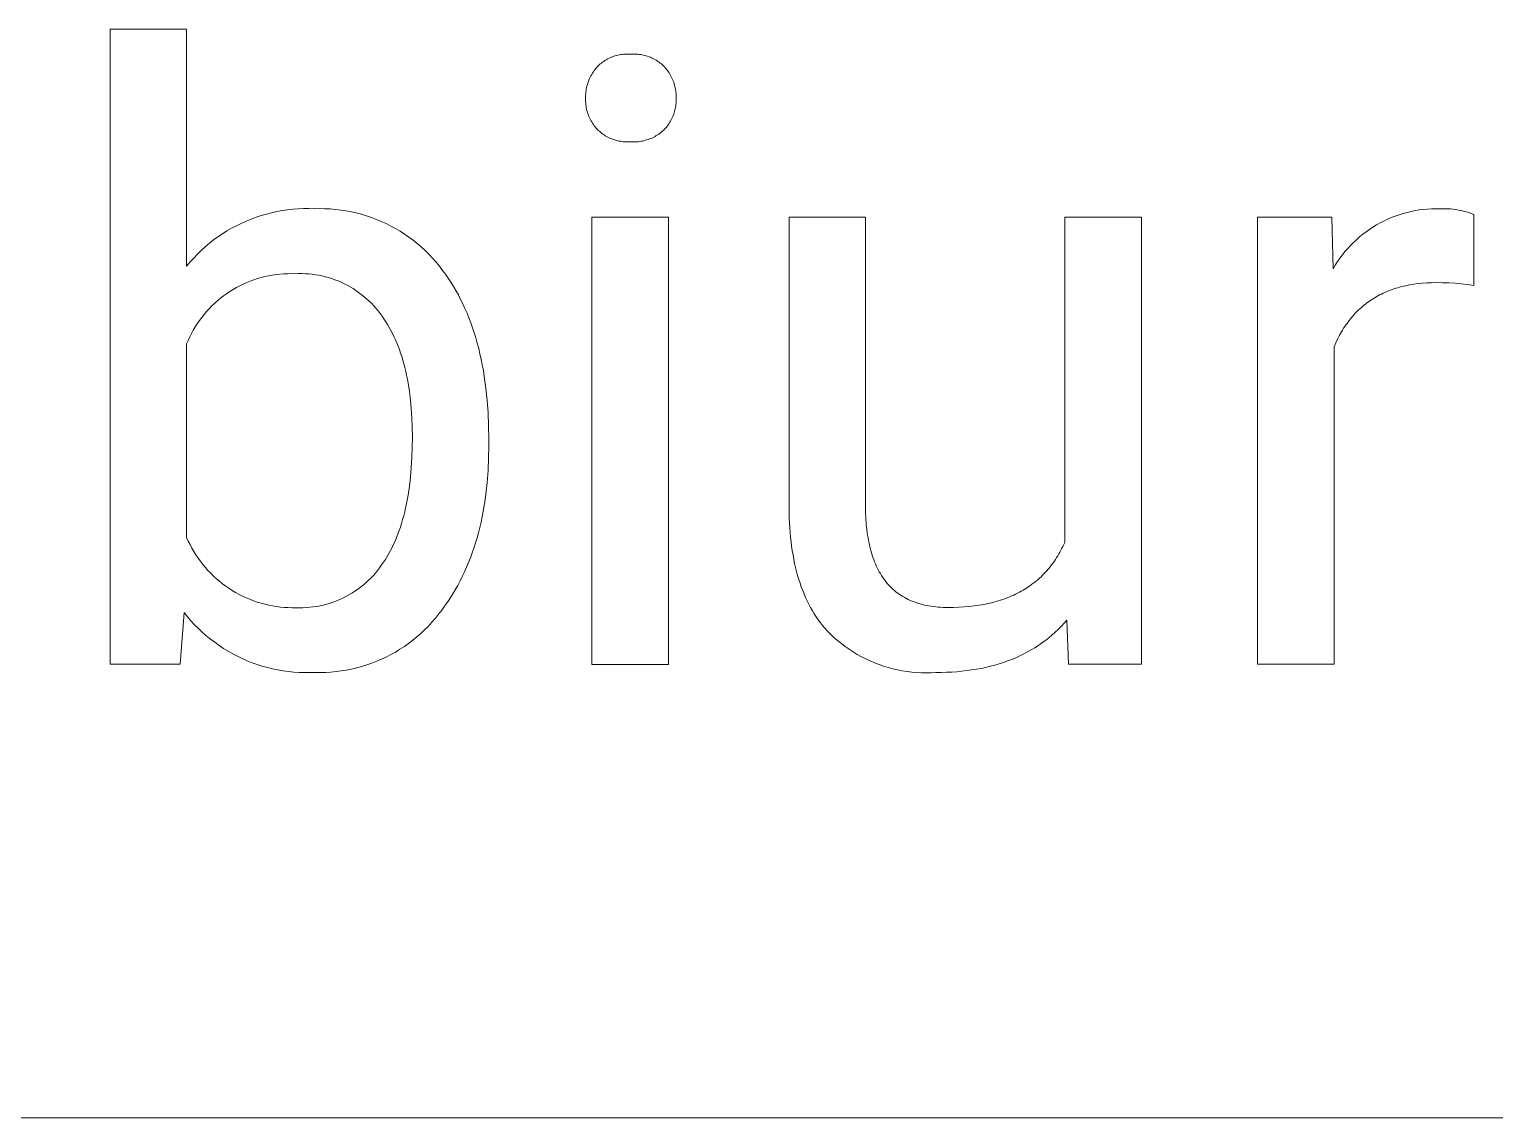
# Model space of a CAD drawing. Header units: millimetres. Extents: x 0 to 4030, y 0 to 2816.
# Drawn here: x 2713.7 to 2806.6, y 225.3 to 294.3 of the extents above; entities that cross this region are included whole.
import ezdxf

# ---------------------------------------------------------------- set-up
doc = ezdxf.new("R2010")
doc.units = ezdxf.units.MM
doc.header["$MEASUREMENT"] = 0
doc.layers.add('Domyślny', color=7, linetype='Continuous', true_color=0x000000)

msp = doc.modelspace()

# ---------------------------------------------------------------- linework, layer by layer
at = {"layer": 'Domyślny', "color": 18, "lineweight": 15, "true_color": 0x000000}
for p, q in [((2718.837, 254.05), (2718.837, 294.312)), ((2718.837, 294.312), (2723.695, 294.312)), ((2723.695, 294.312), (2723.695, 279.294)), ((2750.774, 292.602), (2750.86, 292.63)), ((2750.86, 292.63), (2750.947, 292.654)), ((2750.947, 292.654), (2751.034, 292.676)), ((2751.034, 292.676), (2751.123, 292.695)), ((2751.123, 292.695), (2751.211, 292.71)), ((2751.211, 292.71), (2751.301, 292.723)), ((2751.301, 292.723), (2751.39, 292.732)), ((2751.39, 292.732), (2751.48, 292.739)), ((2751.48, 292.739), (2751.57, 292.742)), ((2751.57, 292.742), (2751.661, 292.743)), ((2751.661, 292.743), (2751.751, 292.74)), ((2751.751, 292.74), (2751.841, 292.734)), ((2751.841, 292.734), (2751.932, 292.739)), ((2751.932, 292.739), (2752.023, 292.742)), ((2752.023, 292.742), (2752.114, 292.741)), ((2752.114, 292.741), (2752.205, 292.738)), ((2752.205, 292.738), (2752.296, 292.731)), ((2752.296, 292.731), (2752.386, 292.722)), ((2752.386, 292.722), (2752.476, 292.709)), ((2752.476, 292.709), (2752.566, 292.693)), ((2752.566, 292.693), (2752.655, 292.674)), ((2752.655, 292.674), (2752.744, 292.653)), ((2752.744, 292.653), (2752.831, 292.628)), ((2752.831, 292.628), (2752.918, 292.6)), ((2749.477, 291.616), (2749.533, 291.697)), ((2749.533, 291.697), (2749.593, 291.776)), ((2749.593, 291.776), (2749.655, 291.854)), ((2749.655, 291.854), (2749.72, 291.929)), ((2749.72, 291.929), (2749.784, 291.993)), ((2749.784, 291.993), (2749.849, 292.055)), ((2749.849, 292.055), (2749.917, 292.114)), ((2749.917, 292.114), (2749.987, 292.172)), ((2749.987, 292.172), (2750.058, 292.227)), ((2750.058, 292.227), (2750.132, 292.279)), ((2750.132, 292.279), (2750.207, 292.329)), ((2750.207, 292.329), (2750.283, 292.376)), ((2750.283, 292.376), (2750.362, 292.421)), ((2750.362, 292.421), (2750.442, 292.463)), ((2750.442, 292.463), (2750.523, 292.502)), ((2750.523, 292.502), (2750.606, 292.538)), ((2750.606, 292.538), (2750.689, 292.571)), ((2750.689, 292.571), (2750.774, 292.602)), ((2752.918, 292.6), (2753.004, 292.57)), ((2753.004, 292.57), (2753.089, 292.536)), ((2753.089, 292.536), (2753.172, 292.5)), ((2753.172, 292.5), (2753.254, 292.461)), ((2753.254, 292.461), (2753.335, 292.419)), ((2753.335, 292.419), (2753.415, 292.375)), ((2753.415, 292.375), (2753.493, 292.328)), ((2753.493, 292.328), (2753.569, 292.278)), ((2753.569, 292.278), (2753.644, 292.226)), ((2753.644, 292.226), (2753.717, 292.171)), ((2753.717, 292.171), (2753.787, 292.114)), ((2753.787, 292.114), (2753.856, 292.054)), ((2753.856, 292.054), (2753.923, 291.993)), ((2753.923, 291.993), (2753.988, 291.929)), ((2753.988, 291.929), (2754.051, 291.857)), ((2754.051, 291.857), (2754.111, 291.784)), ((2754.111, 291.784), (2754.169, 291.709)), ((2754.169, 291.709), (2754.224, 291.631)), ((2749.072, 290.715), (2749.098, 290.811)), ((2749.098, 290.811), (2749.128, 290.905)), ((2749.128, 290.905), (2749.161, 290.999)), ((2749.161, 290.999), (2749.197, 291.092)), ((2749.197, 291.092), (2749.236, 291.183)), ((2749.236, 291.183), (2749.278, 291.273)), ((2749.278, 291.273), (2749.323, 291.361)), ((2749.323, 291.361), (2749.371, 291.448)), ((2749.371, 291.448), (2749.423, 291.533)), ((2749.423, 291.533), (2749.477, 291.616)), ((2754.224, 291.631), (2754.277, 291.552)), ((2754.277, 291.552), (2754.327, 291.472)), ((2754.327, 291.472), (2754.375, 291.389)), ((2754.375, 291.389), (2754.419, 291.305)), ((2754.419, 291.305), (2754.461, 291.22)), ((2754.461, 291.22), (2754.5, 291.133)), ((2754.5, 291.133), (2754.535, 291.045)), ((2754.535, 291.045), (2754.568, 290.956)), ((2754.568, 290.956), (2754.598, 290.866)), ((2754.598, 290.866), (2754.625, 290.775)), ((2754.625, 290.775), (2754.649, 290.683)), ((2748.982, 290.028), (2748.984, 290.127)), ((2748.982, 289.929), (2748.982, 290.028)), ((2748.982, 289.831), (2748.982, 289.929)), ((2748.984, 289.734), (2748.982, 289.831)), ((2748.984, 290.127), (2748.991, 290.226)), ((2748.991, 290.226), (2749, 290.325)), ((2749, 290.325), (2749.013, 290.423)), ((2749.013, 290.423), (2749.029, 290.521)), ((2749.029, 290.521), (2749.049, 290.619)), ((2749.049, 290.619), (2749.072, 290.715)), ((2754.649, 290.683), (2754.67, 290.59)), ((2754.67, 290.59), (2754.687, 290.497)), ((2754.687, 290.497), (2754.702, 290.403)), ((2754.702, 290.403), (2754.713, 290.308)), ((2754.713, 290.308), (2754.721, 290.214)), ((2754.721, 290.214), (2754.726, 290.119)), ((2754.726, 290.119), (2754.728, 290.024)), ((2754.728, 290.024), (2754.726, 289.929)), ((2754.726, 289.929), (2754.728, 289.835)), ((2754.728, 289.835), (2754.726, 289.742)), ((2748.991, 289.636), (2748.984, 289.734)), ((2749, 289.539), (2748.991, 289.636)), ((2749.013, 289.443), (2749, 289.539)), ((2749.03, 289.347), (2749.013, 289.443)), ((2749.049, 289.251), (2749.03, 289.347)), ((2749.072, 289.156), (2749.049, 289.251)), ((2749.099, 289.062), (2749.072, 289.156)), ((2749.128, 288.969), (2749.099, 289.062)), ((2749.161, 288.877), (2749.128, 288.969)), ((2754.568, 288.92), (2754.535, 288.832)), ((2754.598, 289.008), (2754.568, 288.92)), ((2754.625, 289.098), (2754.598, 289.008)), ((2754.649, 289.188), (2754.625, 289.098)), ((2754.669, 289.279), (2754.649, 289.188)), ((2754.687, 289.371), (2754.669, 289.279)), ((2754.701, 289.463), (2754.687, 289.371)), ((2754.713, 289.556), (2754.701, 289.463)), ((2754.721, 289.649), (2754.713, 289.556)), ((2754.726, 289.742), (2754.721, 289.649)), ((2749.197, 288.787), (2749.161, 288.877)), ((2749.236, 288.697), (2749.197, 288.787)), ((2749.278, 288.61), (2749.236, 288.697)), ((2749.324, 288.523), (2749.278, 288.61)), ((2749.372, 288.438), (2749.324, 288.523)), ((2749.423, 288.355), (2749.372, 288.438)), ((2749.477, 288.274), (2749.423, 288.355)), ((2749.534, 288.195), (2749.477, 288.274)), ((2749.593, 288.118), (2749.534, 288.195)), ((2749.656, 288.042), (2749.593, 288.118)), ((2749.72, 287.969), (2749.656, 288.042)), ((2749.787, 287.904), (2749.72, 287.969)), ((2753.988, 287.969), (2753.92, 287.905)), ((2754.051, 288.039), (2753.988, 287.969)), ((2754.111, 288.11), (2754.051, 288.039)), ((2754.169, 288.183), (2754.111, 288.11)), ((2754.224, 288.259), (2754.169, 288.183)), ((2754.277, 288.336), (2754.224, 288.259)), ((2754.327, 288.415), (2754.277, 288.336)), ((2754.374, 288.495), (2754.327, 288.415)), ((2754.419, 288.577), (2754.374, 288.495)), ((2754.46, 288.661), (2754.419, 288.577)), ((2754.499, 288.746), (2754.46, 288.661)), ((2754.535, 288.832), (2754.499, 288.746)), ((2749.857, 287.842), (2749.787, 287.904)), ((2749.928, 287.781), (2749.857, 287.842)), ((2750.001, 287.724), (2749.928, 287.781)), ((2750.077, 287.668), (2750.001, 287.724)), ((2750.154, 287.616), (2750.077, 287.668)), ((2750.233, 287.566), (2750.154, 287.616)), ((2750.313, 287.519), (2750.233, 287.566)), ((2750.396, 287.474), (2750.313, 287.519)), ((2750.479, 287.433), (2750.396, 287.474)), ((2750.564, 287.394), (2750.479, 287.433)), ((2750.651, 287.359), (2750.564, 287.394)), ((2750.738, 287.326), (2750.651, 287.359)), ((2750.827, 287.296), (2750.738, 287.326)), ((2750.916, 287.27), (2750.827, 287.296)), ((2751.006, 287.246), (2750.916, 287.27)), ((2751.098, 287.226), (2751.006, 287.246)), ((2751.189, 287.209), (2751.098, 287.226)), ((2751.282, 287.195), (2751.189, 287.209)), ((2751.374, 287.184), (2751.282, 287.195)), ((2751.468, 287.176), (2751.374, 287.184)), ((2751.561, 287.172), (2751.468, 287.176)), ((2751.654, 287.17), (2751.561, 287.172)), ((2751.748, 287.172), (2751.654, 287.17)), ((2751.841, 287.178), (2751.748, 287.172)), ((2751.935, 287.173), (2751.841, 287.178)), ((2752.029, 287.171), (2751.935, 287.173)), ((2752.124, 287.173), (2752.029, 287.171)), ((2752.218, 287.177), (2752.124, 287.173)), ((2752.312, 287.185), (2752.218, 287.177)), ((2752.405, 287.196), (2752.312, 287.185)), ((2752.499, 287.21), (2752.405, 287.196)), ((2752.591, 287.228), (2752.499, 287.21)), ((2752.683, 287.248), (2752.591, 287.228)), ((2752.775, 287.272), (2752.683, 287.248)), ((2752.865, 287.298), (2752.775, 287.272)), ((2752.955, 287.328), (2752.865, 287.298)), ((2753.043, 287.36), (2752.955, 287.328)), ((2753.131, 287.396), (2753.043, 287.36)), ((2753.217, 287.435), (2753.131, 287.396)), ((2753.301, 287.476), (2753.217, 287.435)), ((2753.385, 287.52), (2753.301, 287.476)), ((2753.466, 287.567), (2753.385, 287.52)), ((2753.547, 287.617), (2753.466, 287.567)), ((2753.625, 287.669), (2753.547, 287.617)), ((2753.702, 287.724), (2753.625, 287.669)), ((2753.776, 287.782), (2753.702, 287.724)), ((2753.849, 287.842), (2753.776, 287.782)), ((2753.92, 287.905), (2753.849, 287.842)), ((2727.779, 282.276), (2728.099, 282.394)), ((2728.099, 282.394), (2728.423, 282.5)), ((2728.423, 282.5), (2728.75, 282.596)), ((2728.75, 282.596), (2729.081, 282.68)), ((2729.081, 282.68), (2729.414, 282.752)), ((2729.414, 282.752), (2729.749, 282.813)), ((2729.749, 282.813), (2730.087, 282.862)), ((2730.087, 282.862), (2730.425, 282.9)), ((2730.425, 282.9), (2730.765, 282.925)), ((2730.765, 282.925), (2731.106, 282.939)), ((2731.106, 282.939), (2731.447, 282.941)), ((2731.447, 282.941), (2731.788, 282.931)), ((2731.788, 282.931), (2732.123, 282.939)), ((2732.123, 282.939), (2732.458, 282.934)), ((2732.458, 282.934), (2732.793, 282.918)), ((2732.793, 282.918), (2733.127, 282.891)), ((2733.127, 282.891), (2733.46, 282.851)), ((2733.46, 282.851), (2733.792, 282.8)), ((2733.792, 282.8), (2734.121, 282.738)), ((2734.121, 282.738), (2734.448, 282.664)), ((2734.448, 282.664), (2734.772, 282.579)), ((2734.772, 282.579), (2735.094, 282.483)), ((2735.094, 282.483), (2735.411, 282.376)), ((2749.385, 254.042), (2749.385, 282.4)), ((2749.385, 282.4), (2754.23, 282.4)), ((2754.23, 282.4), (2754.23, 254.042)), ((2761.887, 263.952), (2761.887, 282.405)), ((2761.887, 282.405), (2766.732, 282.405)), ((2766.732, 282.405), (2766.732, 264.086)), ((2779.361, 261.778), (2779.361, 282.405)), ((2779.361, 282.405), (2784.219, 282.405)), ((2784.219, 282.405), (2784.219, 254.048)), ((2791.585, 254.049), (2791.585, 282.407)), ((2791.585, 282.407), (2796.295, 282.407)), ((2796.295, 282.407), (2796.376, 279.132)), ((2800.059, 282.369), (2800.304, 282.465)), ((2800.304, 282.465), (2800.552, 282.552)), ((2800.552, 282.552), (2800.803, 282.63)), ((2800.803, 282.63), (2801.056, 282.699)), ((2801.056, 282.699), (2801.312, 282.76)), ((2801.312, 282.76), (2801.57, 282.811)), ((2801.57, 282.811), (2801.829, 282.854)), ((2801.829, 282.854), (2802.09, 282.887)), ((2802.09, 282.887), (2802.352, 282.912)), ((2802.352, 282.912), (2802.614, 282.927)), ((2802.614, 282.927), (2802.877, 282.933)), ((2802.877, 282.933), (2803.14, 282.93)), ((2803.14, 282.93), (2803.308, 282.936)), ((2803.308, 282.936), (2803.477, 282.936)), ((2803.477, 282.936), (2803.646, 282.931)), ((2803.646, 282.931), (2803.815, 282.92)), ((2803.815, 282.92), (2803.983, 282.903)), ((2803.983, 282.903), (2804.15, 282.881)), ((2804.15, 282.881), (2804.316, 282.853)), ((2804.316, 282.853), (2804.482, 282.819)), ((2804.482, 282.819), (2804.646, 282.78)), ((2804.646, 282.78), (2804.809, 282.735)), ((2804.809, 282.735), (2804.97, 282.684)), ((2804.97, 282.684), (2805.13, 282.629)), ((2805.13, 282.629), (2805.287, 282.568)), ((2805.287, 282.568), (2805.287, 278.058)), ((2725.963, 281.343), (2726.251, 281.525)), ((2726.251, 281.525), (2726.546, 281.696)), ((2726.546, 281.696), (2726.847, 281.857)), ((2726.847, 281.857), (2727.153, 282.007)), ((2727.153, 282.007), (2727.464, 282.147)), ((2727.464, 282.147), (2727.779, 282.276)), ((2735.411, 282.376), (2735.725, 282.257)), ((2735.725, 282.257), (2736.034, 282.128)), ((2736.034, 282.128), (2736.339, 281.988)), ((2736.339, 281.988), (2736.639, 281.838)), ((2736.639, 281.838), (2736.933, 281.677)), ((2736.933, 281.677), (2737.221, 281.506)), ((2737.221, 281.506), (2737.504, 281.326)), ((2798.249, 281.311), (2798.458, 281.47)), ((2798.458, 281.47), (2798.673, 281.622)), ((2798.673, 281.622), (2798.893, 281.767)), ((2798.893, 281.767), (2799.117, 281.903)), ((2799.117, 281.903), (2799.346, 282.032)), ((2799.346, 282.032), (2799.58, 282.153)), ((2799.58, 282.153), (2799.817, 282.265)), ((2799.817, 282.265), (2800.059, 282.369)), ((2724.876, 280.521), (2725.137, 280.74)), ((2725.137, 280.74), (2725.405, 280.951)), ((2725.405, 280.951), (2725.681, 281.152)), ((2725.681, 281.152), (2725.963, 281.343)), ((2737.504, 281.326), (2737.78, 281.135)), ((2737.78, 281.135), (2738.049, 280.935)), ((2738.049, 280.935), (2738.311, 280.726)), ((2738.311, 280.726), (2738.566, 280.508)), ((2797.294, 280.411), (2797.472, 280.604)), ((2797.472, 280.604), (2797.657, 280.791)), ((2797.657, 280.791), (2797.849, 280.971)), ((2797.849, 280.971), (2798.046, 281.145)), ((2798.046, 281.145), (2798.249, 281.311)), ((2723.914, 279.556), (2724.142, 279.809)), ((2724.142, 279.809), (2724.378, 280.055)), ((2724.378, 280.055), (2724.623, 280.292)), ((2724.623, 280.292), (2724.876, 280.521)), ((2738.566, 280.508), (2738.812, 280.281)), ((2738.812, 280.281), (2739.051, 280.046)), ((2739.051, 280.046), (2739.282, 279.802)), ((2739.282, 279.802), (2739.504, 279.551)), ((2796.652, 279.579), (2796.801, 279.795)), ((2796.801, 279.795), (2796.958, 280.006)), ((2796.958, 280.006), (2797.123, 280.211)), ((2797.123, 280.211), (2797.294, 280.411)), ((2723.695, 279.294), (2723.914, 279.556)), ((2728.889, 278.679), (2728.652, 278.627)), ((2729.128, 278.723), (2728.889, 278.679)), ((2729.368, 278.758), (2729.128, 278.723)), ((2729.61, 278.785), (2729.368, 278.758)), ((2729.852, 278.804), (2729.61, 278.785)), ((2730.094, 278.815), (2729.852, 278.804)), ((2730.337, 278.817), (2730.094, 278.815)), ((2730.58, 278.811), (2730.337, 278.817)), ((2730.793, 278.819), (2730.58, 278.811)), ((2731.007, 278.82), (2730.793, 278.819)), ((2731.22, 278.813), (2731.007, 278.82)), ((2731.433, 278.8), (2731.22, 278.813)), ((2731.645, 278.779), (2731.433, 278.8)), ((2731.857, 278.75), (2731.645, 278.779)), ((2732.067, 278.715), (2731.857, 278.75)), ((2732.276, 278.672), (2732.067, 278.715)), ((2739.504, 279.551), (2739.717, 279.292)), ((2739.717, 279.292), (2739.921, 279.026)), ((2739.921, 279.026), (2740.101, 278.78)), ((2740.101, 278.78), (2740.276, 278.529)), ((2796.376, 279.132), (2796.51, 279.358)), ((2796.51, 279.358), (2796.652, 279.579)), ((2726.635, 277.807), (2726.429, 277.679)), ((2726.845, 277.928), (2726.635, 277.807)), ((2727.06, 278.042), (2726.845, 277.928)), ((2727.278, 278.149), (2727.06, 278.042)), ((2727.5, 278.248), (2727.278, 278.149)), ((2727.725, 278.34), (2727.5, 278.248)), ((2727.953, 278.423), (2727.725, 278.34)), ((2728.183, 278.499), (2727.953, 278.423)), ((2728.416, 278.567), (2728.183, 278.499)), ((2728.652, 278.627), (2728.416, 278.567)), ((2732.484, 278.623), (2732.276, 278.672)), ((2732.69, 278.566), (2732.484, 278.623)), ((2732.893, 278.502), (2732.69, 278.566)), ((2733.095, 278.432), (2732.893, 278.502)), ((2733.293, 278.355), (2733.095, 278.432)), ((2733.49, 278.271), (2733.293, 278.355)), ((2733.683, 278.18), (2733.49, 278.271)), ((2733.873, 278.083), (2733.683, 278.18)), ((2734.059, 277.979), (2733.873, 278.083)), ((2734.242, 277.869), (2734.059, 277.979)), ((2734.421, 277.753), (2734.242, 277.869)), ((2734.596, 277.631), (2734.421, 277.753)), ((2740.276, 278.529), (2740.446, 278.272)), ((2740.446, 278.272), (2740.609, 278.009)), ((2740.609, 278.009), (2740.766, 277.74)), ((2799.989, 277.766), (2799.874, 277.721)), ((2800.106, 277.808), (2799.989, 277.766)), ((2800.224, 277.849), (2800.106, 277.808)), ((2800.344, 277.888), (2800.224, 277.849)), ((2800.465, 277.925), (2800.344, 277.888)), ((2800.587, 277.959), (2800.465, 277.925)), ((2800.712, 277.992), (2800.587, 277.959)), ((2800.837, 278.023), (2800.712, 277.992)), ((2800.964, 278.052), (2800.837, 278.023)), ((2801.223, 278.103), (2800.964, 278.052)), ((2801.487, 278.147), (2801.223, 278.103)), ((2801.758, 278.183), (2801.487, 278.147)), ((2802.034, 278.211), (2801.758, 278.183)), ((2802.316, 278.23), (2802.034, 278.211)), ((2802.604, 278.242), (2802.316, 278.23)), ((2802.898, 278.246), (2802.604, 278.242)), ((2803.298, 278.245), (2802.898, 278.246)), ((2803.698, 278.232), (2803.298, 278.245)), ((2804.097, 278.206), (2803.698, 278.232)), ((2804.495, 278.169), (2804.097, 278.206)), ((2804.892, 278.12), (2804.495, 278.169)), ((2805.287, 278.058), (2804.892, 278.12)), ((2725.471, 276.935), (2725.295, 276.767)), ((2725.652, 277.097), (2725.471, 276.935)), ((2725.838, 277.252), (2725.652, 277.097)), ((2726.03, 277.401), (2725.838, 277.252)), ((2726.227, 277.543), (2726.03, 277.401)), ((2726.429, 277.679), (2726.227, 277.543)), ((2734.767, 277.503), (2734.596, 277.631)), ((2734.934, 277.37), (2734.767, 277.503)), ((2735.095, 277.23), (2734.934, 277.37)), ((2735.252, 277.086), (2735.095, 277.23)), ((2735.404, 276.936), (2735.252, 277.086)), ((2735.551, 276.781), (2735.404, 276.936)), ((2740.766, 277.74), (2740.918, 277.466)), ((2740.918, 277.466), (2741.064, 277.186)), ((2741.064, 277.186), (2741.204, 276.9)), ((2741.204, 276.9), (2741.339, 276.608)), ((2798.417, 276.887), (2798.324, 276.813)), ((2798.511, 276.96), (2798.417, 276.887)), ((2798.607, 277.03), (2798.511, 276.96)), ((2798.704, 277.099), (2798.607, 277.03)), ((2798.803, 277.165), (2798.704, 277.099)), ((2798.904, 277.23), (2798.803, 277.165)), ((2799.006, 277.292), (2798.904, 277.23)), ((2799.109, 277.353), (2799.006, 277.292)), ((2799.214, 277.411), (2799.109, 277.353)), ((2799.32, 277.468), (2799.214, 277.411)), ((2799.428, 277.523), (2799.32, 277.468)), ((2799.537, 277.575), (2799.428, 277.523)), ((2799.648, 277.626), (2799.537, 277.575)), ((2799.76, 277.674), (2799.648, 277.626)), ((2799.874, 277.721), (2799.76, 277.674)), ((2724.653, 276.039), (2724.509, 275.844)), ((2724.804, 276.229), (2724.653, 276.039)), ((2724.962, 276.414), (2724.804, 276.229)), ((2725.125, 276.594), (2724.962, 276.414)), ((2725.295, 276.767), (2725.125, 276.594)), ((2735.692, 276.621), (2735.551, 276.781)), ((2735.828, 276.456), (2735.692, 276.621)), ((2735.958, 276.287), (2735.828, 276.456)), ((2736.082, 276.114), (2735.958, 276.287)), ((2736.201, 275.944), (2736.082, 276.114)), ((2736.316, 275.77), (2736.201, 275.944)), ((2741.339, 276.608), (2741.467, 276.311)), ((2741.467, 276.311), (2741.59, 276.008)), ((2741.59, 276.008), (2741.707, 275.699)), ((2797.476, 275.959), (2797.399, 275.863)), ((2797.554, 276.053), (2797.476, 275.959)), ((2797.634, 276.146), (2797.554, 276.053)), ((2797.715, 276.236), (2797.634, 276.146)), ((2797.797, 276.324), (2797.715, 276.236)), ((2797.881, 276.411), (2797.797, 276.324)), ((2797.967, 276.495), (2797.881, 276.411)), ((2798.054, 276.577), (2797.967, 276.495)), ((2798.142, 276.658), (2798.054, 276.577)), ((2798.232, 276.736), (2798.142, 276.658)), ((2798.324, 276.813), (2798.232, 276.736)), ((2724, 275.017), (2723.891, 274.8)), ((2724.116, 275.23), (2724, 275.017)), ((2724.24, 275.439), (2724.116, 275.23)), ((2724.371, 275.644), (2724.24, 275.439)), ((2724.509, 275.844), (2724.371, 275.644)), ((2736.427, 275.591), (2736.316, 275.77)), ((2736.535, 275.408), (2736.427, 275.591)), ((2736.638, 275.22), (2736.535, 275.408)), ((2736.738, 275.028), (2736.638, 275.22)), ((2736.834, 274.831), (2736.738, 275.028)), ((2741.707, 275.699), (2741.819, 275.385)), ((2741.819, 275.385), (2741.924, 275.065)), ((2741.924, 275.065), (2742.024, 274.739)), ((2796.84, 275.021), (2796.777, 274.907)), ((2796.905, 275.133), (2796.84, 275.021)), ((2796.971, 275.243), (2796.905, 275.133)), ((2797.039, 275.351), (2796.971, 275.243)), ((2797.108, 275.458), (2797.039, 275.351)), ((2797.179, 275.562), (2797.108, 275.458)), ((2797.251, 275.664), (2797.179, 275.562)), ((2797.324, 275.764), (2797.251, 275.664)), ((2797.399, 275.863), (2797.324, 275.764)), ((2723.789, 274.58), (2723.695, 274.356)), ((2723.695, 274.356), (2723.695, 262.089)), ((2723.891, 274.8), (2723.789, 274.58)), ((2736.926, 274.63), (2736.834, 274.831)), ((2737.014, 274.424), (2736.926, 274.63)), ((2737.098, 274.214), (2737.014, 274.424)), ((2737.179, 273.999), (2737.098, 274.214)), ((2742.024, 274.739), (2742.118, 274.408)), ((2742.118, 274.408), (2742.207, 274.07)), ((2742.207, 274.07), (2742.289, 273.728)), ((2796.539, 274.43), (2796.429, 274.18)), ((2796.429, 274.18), (2796.429, 254.049)), ((2796.655, 274.672), (2796.539, 274.43)), ((2796.777, 274.907), (2796.655, 274.672)), ((2737.256, 273.779), (2737.179, 273.999)), ((2737.329, 273.556), (2737.256, 273.779)), ((2737.398, 273.327), (2737.329, 273.556)), ((2737.463, 273.095), (2737.398, 273.327)), ((2742.289, 273.728), (2742.366, 273.379)), ((2742.366, 273.379), (2742.437, 273.025)), ((2737.525, 272.858), (2737.463, 273.095)), ((2737.583, 272.616), (2737.525, 272.858)), ((2737.637, 272.37), (2737.583, 272.616)), ((2737.687, 272.119), (2737.637, 272.37)), ((2742.437, 273.025), (2742.503, 272.665)), ((2742.503, 272.665), (2742.562, 272.299)), ((2742.562, 272.299), (2742.665, 271.551)), ((2737.734, 271.865), (2737.687, 272.119)), ((2737.816, 271.342), (2737.734, 271.865)), ((2737.883, 270.801), (2737.816, 271.342)), ((2742.665, 271.551), (2742.744, 270.779)), ((2737.935, 270.243), (2737.883, 270.801)), ((2742.744, 270.779), (2742.801, 269.986)), ((2737.972, 269.667), (2737.935, 270.243)), ((2737.994, 269.074), (2737.972, 269.667)), ((2742.801, 269.986), (2742.835, 269.169)), ((2738.002, 268.464), (2737.994, 269.074)), ((2737.994, 267.795), (2738.002, 268.464)), ((2742.835, 269.169), (2742.846, 268.33)), ((2737.971, 267.149), (2737.994, 267.795)), ((2742.846, 267.914), (2742.835, 267.113)), ((2742.846, 268.33), (2742.846, 267.914)), ((2737.933, 266.523), (2737.971, 267.149)), ((2742.835, 267.113), (2742.8, 266.332)), ((2737.812, 265.337), (2737.881, 265.92)), ((2737.881, 265.92), (2737.933, 266.523)), ((2742.8, 266.332), (2742.742, 265.571)), ((2737.63, 264.238), (2737.729, 264.777)), ((2737.729, 264.777), (2737.812, 265.337)), ((2742.66, 264.829), (2742.611, 264.466)), ((2742.742, 265.571), (2742.66, 264.829)), ((2737.517, 263.72), (2737.575, 263.976)), ((2737.575, 263.976), (2737.63, 264.238)), ((2742.555, 264.107), (2742.494, 263.754)), ((2742.611, 264.466), (2742.555, 264.107)), ((2761.899, 263.318), (2761.887, 263.952)), ((2766.732, 264.086), (2766.737, 263.69)), ((2737.243, 262.748), (2737.317, 262.983)), ((2737.317, 262.983), (2737.388, 263.223)), ((2737.388, 263.223), (2737.454, 263.469)), ((2737.454, 263.469), (2737.517, 263.72)), ((2742.355, 263.062), (2742.276, 262.723)), ((2742.427, 263.405), (2742.355, 263.062)), ((2742.494, 263.754), (2742.427, 263.405)), ((2761.93, 262.703), (2761.899, 263.318)), ((2766.737, 263.69), (2766.753, 263.306)), ((2766.753, 263.306), (2766.779, 262.935)), ((2766.779, 262.935), (2766.815, 262.576)), ((2723.695, 262.089), (2723.797, 261.861)), ((2736.909, 261.862), (2736.998, 262.076)), ((2736.998, 262.076), (2737.084, 262.295)), ((2737.084, 262.295), (2737.165, 262.519)), ((2737.165, 262.519), (2737.243, 262.748)), ((2742.101, 262.061), (2742.005, 261.737)), ((2742.192, 262.389), (2742.101, 262.061)), ((2742.276, 262.723), (2742.192, 262.389)), ((2761.978, 262.109), (2761.93, 262.703)), ((2762.01, 261.819), (2761.978, 262.109)), ((2766.815, 262.576), (2766.861, 262.23)), ((2766.861, 262.23), (2766.888, 262.062)), ((2766.888, 262.062), (2766.917, 261.897)), ((2723.797, 261.861), (2723.907, 261.636)), ((2723.907, 261.636), (2724.025, 261.415)), ((2724.025, 261.415), (2724.15, 261.199)), ((2724.15, 261.199), (2724.282, 260.986)), ((2736.404, 260.874), (2736.513, 261.061)), ((2736.513, 261.061), (2736.618, 261.253)), ((2736.618, 261.253), (2736.719, 261.451)), ((2736.719, 261.451), (2736.816, 261.654)), ((2736.816, 261.654), (2736.909, 261.862)), ((2741.796, 261.105), (2741.683, 260.796)), ((2741.904, 261.418), (2741.796, 261.105)), ((2742.005, 261.737), (2741.904, 261.418)), ((2762.046, 261.534), (2762.01, 261.819)), ((2762.086, 261.253), (2762.046, 261.534)), ((2762.132, 260.978), (2762.086, 261.253)), ((2766.917, 261.897), (2766.95, 261.735)), ((2766.95, 261.735), (2766.984, 261.576)), ((2766.984, 261.576), (2767.021, 261.42)), ((2767.021, 261.42), (2767.061, 261.268)), ((2767.061, 261.268), (2767.104, 261.118)), ((2767.104, 261.118), (2767.149, 260.972)), ((2778.916, 260.924), (2778.985, 261.04)), ((2778.985, 261.04), (2779.052, 261.158)), ((2779.052, 261.158), (2779.118, 261.278)), ((2779.118, 261.278), (2779.181, 261.4)), ((2779.181, 261.4), (2779.243, 261.524)), ((2779.243, 261.524), (2779.303, 261.65)), ((2779.303, 261.65), (2779.361, 261.778)), ((2724.282, 260.986), (2724.421, 260.779)), ((2724.421, 260.779), (2724.568, 260.576)), ((2724.568, 260.576), (2724.721, 260.378)), ((2724.721, 260.378), (2724.881, 260.186)), ((2724.881, 260.186), (2725.047, 259.999)), ((2735.796, 259.994), (2735.929, 260.167)), ((2735.929, 260.167), (2736.056, 260.345)), ((2736.056, 260.345), (2736.176, 260.516)), ((2736.176, 260.516), (2736.292, 260.692)), ((2736.292, 260.692), (2736.404, 260.874)), ((2741.438, 260.194), (2741.307, 259.9)), ((2741.563, 260.492), (2741.438, 260.194)), ((2741.683, 260.796), (2741.563, 260.492)), ((2762.181, 260.708), (2762.132, 260.978)), ((2762.236, 260.443), (2762.181, 260.708)), ((2762.295, 260.182), (2762.236, 260.443)), ((2762.359, 259.927), (2762.295, 260.182)), ((2767.149, 260.972), (2767.196, 260.829)), ((2767.196, 260.829), (2767.246, 260.689)), ((2767.246, 260.689), (2767.299, 260.552)), ((2767.299, 260.552), (2767.354, 260.419)), ((2767.354, 260.419), (2767.412, 260.288)), ((2767.412, 260.288), (2767.472, 260.161)), ((2767.472, 260.161), (2767.535, 260.036)), ((2778.299, 260.069), (2778.382, 260.169)), ((2778.382, 260.169), (2778.464, 260.271)), ((2778.464, 260.271), (2778.544, 260.375)), ((2778.544, 260.375), (2778.622, 260.481)), ((2778.622, 260.481), (2778.698, 260.589)), ((2778.698, 260.589), (2778.773, 260.698)), ((2778.773, 260.698), (2778.845, 260.81)), ((2778.845, 260.81), (2778.916, 260.924)), ((2725.047, 259.999), (2725.22, 259.818)), ((2725.22, 259.818), (2725.399, 259.643)), ((2725.399, 259.643), (2725.583, 259.474)), ((2725.583, 259.474), (2725.773, 259.312)), ((2725.773, 259.312), (2725.969, 259.156)), ((2734.88, 259.062), (2735.046, 259.204)), ((2735.046, 259.204), (2735.207, 259.351)), ((2735.207, 259.351), (2735.362, 259.504)), ((2735.362, 259.504), (2735.513, 259.662)), ((2735.513, 259.662), (2735.657, 259.826)), ((2735.657, 259.826), (2735.796, 259.994)), ((2741.028, 259.328), (2740.879, 259.05)), ((2741.17, 259.612), (2741.028, 259.328)), ((2741.307, 259.9), (2741.17, 259.612)), ((2762.427, 259.677), (2762.359, 259.927)), ((2762.5, 259.431), (2762.427, 259.677)), ((2762.577, 259.19), (2762.5, 259.431)), ((2762.659, 258.954), (2762.577, 259.19)), ((2767.535, 260.036), (2767.6, 259.915)), ((2767.6, 259.915), (2767.668, 259.797)), ((2767.668, 259.797), (2767.738, 259.683)), ((2767.738, 259.683), (2767.811, 259.571)), ((2767.811, 259.571), (2767.887, 259.462)), ((2767.887, 259.462), (2767.965, 259.357)), ((2767.965, 259.357), (2768.046, 259.255)), ((2768.046, 259.255), (2768.129, 259.156)), ((2777.26, 259.103), (2777.363, 259.181)), ((2777.363, 259.181), (2777.465, 259.261)), ((2777.465, 259.261), (2777.565, 259.343)), ((2777.565, 259.343), (2777.663, 259.426)), ((2777.663, 259.426), (2777.759, 259.512)), ((2777.759, 259.512), (2777.854, 259.6)), ((2777.854, 259.6), (2777.946, 259.69)), ((2777.946, 259.69), (2778.037, 259.782)), ((2778.037, 259.782), (2778.126, 259.875)), ((2778.126, 259.875), (2778.213, 259.971)), ((2778.213, 259.971), (2778.299, 260.069)), ((2725.969, 259.156), (2726.17, 259.006)), ((2726.17, 259.006), (2726.375, 258.864)), ((2726.375, 258.864), (2726.586, 258.729)), ((2726.586, 258.729), (2726.801, 258.601)), ((2726.801, 258.601), (2727.02, 258.481)), ((2727.02, 258.481), (2727.243, 258.368)), ((2727.243, 258.368), (2727.47, 258.262)), ((2727.47, 258.262), (2727.7, 258.165)), ((2733.398, 258.152), (2733.596, 258.242)), ((2733.596, 258.242), (2733.791, 258.34)), ((2733.791, 258.34), (2733.983, 258.444)), ((2733.983, 258.444), (2734.171, 258.555)), ((2734.171, 258.555), (2734.354, 258.672)), ((2734.354, 258.672), (2734.534, 258.796)), ((2734.534, 258.796), (2734.709, 258.926)), ((2734.709, 258.926), (2734.88, 259.062)), ((2740.399, 258.245), (2740.228, 257.987)), ((2740.565, 258.508), (2740.399, 258.245)), ((2740.725, 258.776), (2740.565, 258.508)), ((2740.879, 259.05), (2740.725, 258.776)), ((2762.746, 258.724), (2762.659, 258.954)), ((2762.837, 258.498), (2762.746, 258.724)), ((2762.933, 258.277), (2762.837, 258.498)), ((2763.034, 258.06), (2762.933, 258.277)), ((2768.129, 259.156), (2768.215, 259.06)), ((2768.215, 259.06), (2768.303, 258.967)), ((2768.303, 258.967), (2768.394, 258.877)), ((2768.394, 258.877), (2768.487, 258.791)), ((2768.487, 258.791), (2768.583, 258.707)), ((2768.583, 258.707), (2768.682, 258.627)), ((2768.682, 258.627), (2768.783, 258.55)), ((2768.783, 258.55), (2768.886, 258.476)), ((2768.886, 258.476), (2768.992, 258.406)), ((2768.992, 258.406), (2769.101, 258.338)), ((2769.101, 258.338), (2769.212, 258.273)), ((2769.212, 258.273), (2769.326, 258.212)), ((2775.618, 258.227), (2775.747, 258.276)), ((2775.747, 258.276), (2775.874, 258.328)), ((2775.874, 258.328), (2776, 258.381)), ((2776, 258.381), (2776.123, 258.437)), ((2776.123, 258.437), (2776.245, 258.495)), ((2776.245, 258.495), (2776.365, 258.554)), ((2776.365, 258.554), (2776.483, 258.616)), ((2776.483, 258.616), (2776.6, 258.679)), ((2776.6, 258.679), (2776.714, 258.745)), ((2776.714, 258.745), (2776.827, 258.813)), ((2776.827, 258.813), (2776.938, 258.882)), ((2776.938, 258.882), (2777.047, 258.954)), ((2777.047, 258.954), (2777.154, 259.028)), ((2777.154, 259.028), (2777.26, 259.103)), ((2723.534, 257.325), (2723.293, 254.05)), ((2723.747, 257.061), (2723.534, 257.325)), ((2727.7, 258.165), (2727.934, 258.075)), ((2727.934, 258.075), (2728.17, 257.993)), ((2728.17, 257.993), (2728.409, 257.92)), ((2728.409, 257.92), (2728.651, 257.855)), ((2728.651, 257.855), (2728.894, 257.798)), ((2728.894, 257.798), (2729.14, 257.749)), ((2729.14, 257.749), (2729.387, 257.708)), ((2729.387, 257.708), (2729.635, 257.676)), ((2729.635, 257.676), (2729.884, 257.653)), ((2729.884, 257.653), (2730.133, 257.638)), ((2730.133, 257.638), (2730.383, 257.632)), ((2730.383, 257.632), (2730.634, 257.634)), ((2730.634, 257.634), (2730.852, 257.628)), ((2730.852, 257.628), (2731.07, 257.631)), ((2731.07, 257.631), (2731.288, 257.641)), ((2731.288, 257.641), (2731.505, 257.659)), ((2731.505, 257.659), (2731.722, 257.684)), ((2731.722, 257.684), (2731.938, 257.717)), ((2731.938, 257.717), (2732.152, 257.757)), ((2732.152, 257.757), (2732.365, 257.804)), ((2732.365, 257.804), (2732.576, 257.859)), ((2732.576, 257.859), (2732.785, 257.922)), ((2732.785, 257.922), (2732.992, 257.991)), ((2732.992, 257.991), (2733.196, 258.068)), ((2733.196, 258.068), (2733.398, 258.152)), ((2739.867, 257.486), (2739.668, 257.22)), ((2740.05, 257.734), (2739.867, 257.486)), ((2740.228, 257.987), (2740.05, 257.734)), ((2763.139, 257.849), (2763.034, 258.06)), ((2763.248, 257.643), (2763.139, 257.849)), ((2763.362, 257.441), (2763.248, 257.643)), ((2763.481, 257.245), (2763.362, 257.441)), ((2769.326, 258.212), (2769.442, 258.154)), ((2769.442, 258.154), (2769.561, 258.099)), ((2769.561, 258.099), (2769.682, 258.047)), ((2769.682, 258.047), (2769.806, 257.998)), ((2769.806, 257.998), (2769.932, 257.953)), ((2769.932, 257.953), (2770.061, 257.91)), ((2770.061, 257.91), (2770.193, 257.871)), ((2770.193, 257.871), (2770.326, 257.835)), ((2770.326, 257.835), (2770.463, 257.802)), ((2770.463, 257.802), (2770.602, 257.772)), ((2770.602, 257.772), (2770.743, 257.745)), ((2770.743, 257.745), (2770.887, 257.721)), ((2770.887, 257.721), (2771.034, 257.701)), ((2771.034, 257.701), (2771.183, 257.684)), ((2771.183, 257.684), (2771.335, 257.669)), ((2771.335, 257.669), (2771.489, 257.658)), ((2771.489, 257.658), (2771.645, 257.651)), ((2771.645, 257.651), (2771.805, 257.646)), ((2771.805, 257.646), (2771.966, 257.644)), ((2771.966, 257.644), (2772.311, 257.648)), ((2772.311, 257.648), (2772.649, 257.661)), ((2772.649, 257.661), (2772.979, 257.681)), ((2772.979, 257.681), (2773.301, 257.709)), ((2773.301, 257.709), (2773.617, 257.746)), ((2773.617, 257.746), (2773.925, 257.79)), ((2773.925, 257.79), (2774.225, 257.843)), ((2774.225, 257.843), (2774.518, 257.903)), ((2774.518, 257.903), (2774.804, 257.972)), ((2774.804, 257.972), (2775.083, 258.049)), ((2775.083, 258.049), (2775.354, 258.134)), ((2775.354, 258.134), (2775.487, 258.179)), ((2775.487, 258.179), (2775.618, 258.227)), ((2723.969, 256.804), (2723.747, 257.061)), ((2724.199, 256.555), (2723.969, 256.804)), ((2724.438, 256.315), (2724.199, 256.555)), ((2739.016, 256.464), (2738.782, 256.228)), ((2739.242, 256.708), (2739.016, 256.464)), ((2739.459, 256.96), (2739.242, 256.708)), ((2739.668, 257.22), (2739.459, 256.96)), ((2763.604, 257.053), (2763.481, 257.245)), ((2763.732, 256.866), (2763.604, 257.053)), ((2763.865, 256.684), (2763.732, 256.866)), ((2764.002, 256.507), (2763.865, 256.684)), ((2764.144, 256.335), (2764.002, 256.507)), ((2779.13, 256.45), (2778.94, 256.259)), ((2779.315, 256.648), (2779.13, 256.45)), ((2779.495, 256.853), (2779.315, 256.648)), ((2779.603, 254.048), (2779.495, 256.853)), ((2724.685, 256.082), (2724.438, 256.315)), ((2724.94, 255.859), (2724.685, 256.082)), ((2725.202, 255.644), (2724.94, 255.859)), ((2725.472, 255.438), (2725.202, 255.644)), ((2738.032, 255.57), (2737.767, 255.369)), ((2738.29, 255.781), (2738.032, 255.57)), ((2738.54, 256), (2738.29, 255.781)), ((2738.782, 256.228), (2738.54, 256)), ((2764.29, 256.168), (2764.144, 256.335)), ((2764.506, 255.953), (2764.29, 256.168)), ((2764.73, 255.746), (2764.506, 255.953)), ((2764.96, 255.546), (2764.73, 255.746)), ((2765.198, 255.355), (2764.96, 255.546)), ((2778.128, 255.557), (2777.912, 255.398)), ((2778.339, 255.723), (2778.128, 255.557)), ((2778.544, 255.895), (2778.339, 255.723)), ((2778.745, 256.074), (2778.544, 255.895)), ((2778.94, 256.259), (2778.745, 256.074)), ((2725.748, 255.241), (2725.472, 255.438)), ((2726.031, 255.055), (2725.748, 255.241)), ((2726.32, 254.878), (2726.031, 255.055)), ((2726.616, 254.711), (2726.32, 254.878)), ((2726.916, 254.554), (2726.616, 254.711)), ((2727.222, 254.408), (2726.916, 254.554)), ((2736.643, 254.66), (2736.347, 254.507)), ((2736.933, 254.822), (2736.643, 254.66)), ((2737.217, 254.995), (2736.933, 254.822)), ((2737.496, 255.177), (2737.217, 254.995)), ((2737.767, 255.369), (2737.496, 255.177)), ((2765.442, 255.172), (2765.198, 255.355)), ((2765.692, 254.997), (2765.442, 255.172)), ((2765.948, 254.831), (2765.692, 254.997)), ((2766.209, 254.675), (2765.948, 254.831)), ((2766.476, 254.527), (2766.209, 254.675)), ((2766.748, 254.389), (2766.476, 254.527)), ((2776.51, 254.579), (2776.258, 254.465)), ((2776.756, 254.699), (2776.51, 254.579)), ((2776.998, 254.826), (2776.756, 254.699)), ((2777.234, 254.96), (2776.998, 254.826)), ((2777.465, 255.099), (2777.234, 254.96)), ((2777.691, 255.246), (2777.465, 255.099)), ((2777.912, 255.398), (2777.691, 255.246)), ((2723.293, 254.05), (2718.837, 254.05)), ((2727.533, 254.272), (2727.222, 254.408)), ((2727.848, 254.147), (2727.533, 254.272)), ((2728.168, 254.033), (2727.848, 254.147)), ((2728.491, 253.93), (2728.168, 254.033)), ((2728.817, 253.838), (2728.491, 253.93)), ((2729.147, 253.758), (2728.817, 253.838)), ((2729.479, 253.688), (2729.147, 253.758)), ((2729.813, 253.631), (2729.479, 253.688)), ((2730.149, 253.584), (2729.813, 253.631)), ((2733.5, 253.622), (2733.17, 253.58)), ((2733.828, 253.676), (2733.5, 253.622)), ((2734.154, 253.741), (2733.828, 253.676)), ((2734.478, 253.817), (2734.154, 253.741)), ((2734.799, 253.905), (2734.478, 253.817)), ((2735.117, 254.004), (2734.799, 253.905)), ((2735.431, 254.113), (2735.117, 254.004)), ((2735.741, 254.234), (2735.431, 254.113)), ((2736.046, 254.365), (2735.741, 254.234)), ((2736.347, 254.507), (2736.046, 254.365)), ((2754.23, 254.042), (2749.385, 254.042)), ((2767.025, 254.26), (2766.748, 254.389)), ((2767.305, 254.142), (2767.025, 254.26)), ((2767.59, 254.032), (2767.305, 254.142)), ((2767.879, 253.933), (2767.59, 254.032)), ((2768.17, 253.844), (2767.879, 253.933)), ((2768.465, 253.765), (2768.17, 253.844)), ((2768.762, 253.696), (2768.465, 253.765)), ((2769.061, 253.638), (2768.762, 253.696)), ((2769.363, 253.59), (2769.061, 253.638)), ((2772.834, 253.606), (2772.515, 253.576)), ((2773.148, 253.642), (2772.834, 253.606)), ((2773.456, 253.684), (2773.148, 253.642)), ((2773.76, 253.733), (2773.456, 253.684)), ((2774.058, 253.788), (2773.76, 253.733)), ((2774.351, 253.85), (2774.058, 253.788)), ((2774.639, 253.919), (2774.351, 253.85)), ((2774.922, 253.993), (2774.639, 253.919)), ((2775.199, 254.075), (2774.922, 253.993)), ((2775.472, 254.163), (2775.199, 254.075)), ((2775.739, 254.257), (2775.472, 254.163)), ((2776.001, 254.358), (2775.739, 254.257)), ((2776.258, 254.465), (2776.001, 254.358)), ((2784.219, 254.048), (2779.603, 254.048)), ((2796.429, 254.049), (2791.585, 254.049)), ((2730.486, 253.55), (2730.149, 253.584)), ((2730.824, 253.526), (2730.486, 253.55)), ((2731.163, 253.515), (2730.824, 253.526)), ((2731.503, 253.515), (2731.163, 253.515)), ((2731.841, 253.527), (2731.503, 253.515)), ((2732.174, 253.523), (2731.841, 253.527)), ((2732.507, 253.53), (2732.174, 253.523)), ((2732.839, 253.549), (2732.507, 253.53)), ((2733.17, 253.58), (2732.839, 253.549)), ((2769.665, 253.553), (2769.363, 253.59)), ((2769.969, 253.526), (2769.665, 253.553)), ((2770.274, 253.51), (2769.969, 253.526)), ((2770.578, 253.504), (2770.274, 253.51)), ((2770.883, 253.509), (2770.578, 253.504)), ((2771.188, 253.524), (2770.883, 253.509)), ((2771.528, 253.527), (2771.188, 253.524)), ((2771.862, 253.537), (2771.528, 253.527)), ((2772.191, 253.554), (2771.862, 253.537)), ((2772.515, 253.576), (2772.191, 253.554)), ((2507.177, 225.293), (4030.225, 225.293))]:
    msp.add_line(p, q, dxfattribs=at)

doc.saveas('drawing.dxf')
